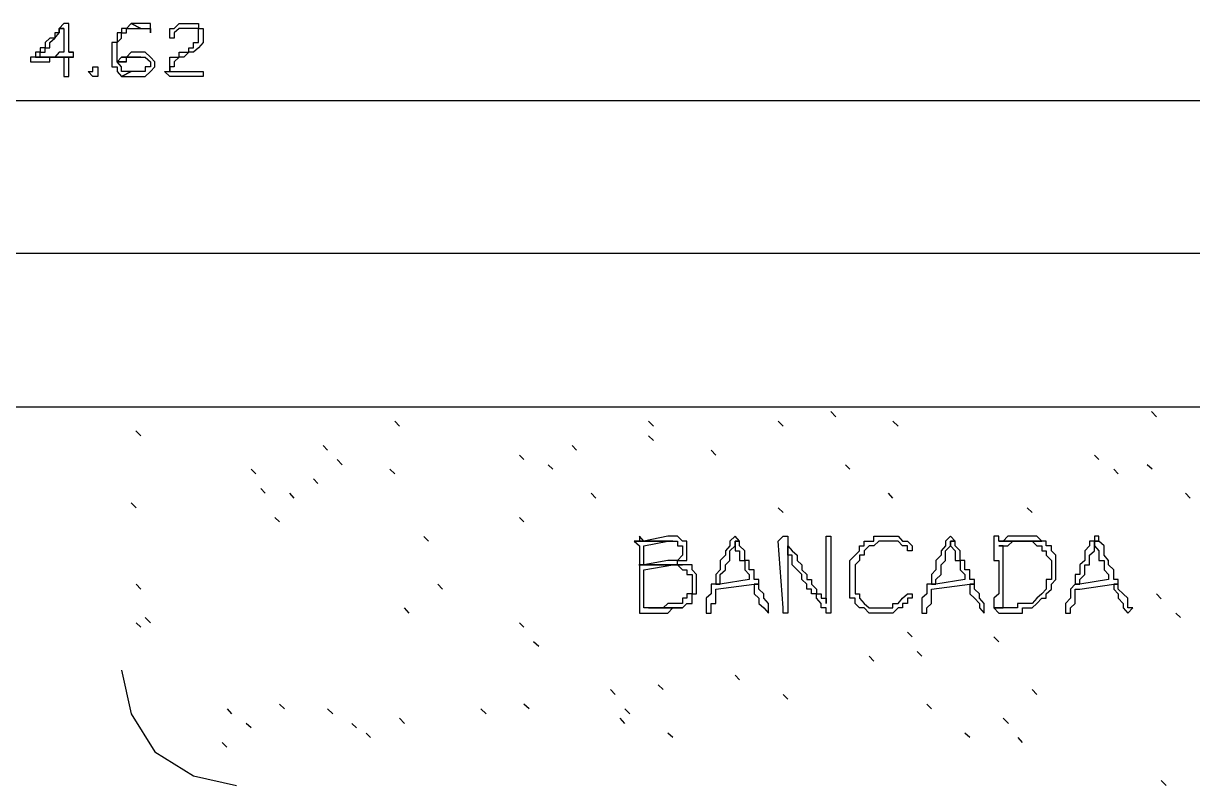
# Model space of a CAD drawing. Header units: millimetres. Extents: x -518.8 to -461.2, y 3.5 to 44.2.
# Drawn here: x -488.924 to -487.37, y 29.054 to 30.067 of the extents above; entities that cross this region are included whole.
import ezdxf

# ---------------------------------------------------------------- set-up
doc = ezdxf.new("R2010")
doc.units = ezdxf.units.MM
doc.header["$MEASUREMENT"] = 0
for name, color, linetype in [('10', 10, 'Continuous'), ('151', 151, 'Continuous'), ('16', 16, 'Continuous'), ('MYSOLIDS', 7, 'Continuous')]:
    doc.layers.add(name, color=color, linetype=linetype)

msp = doc.modelspace()

# ---------------------------------------------------------------- linework, layer by layer
at = {"layer": '10'}
for points in [[(-486.476, 29.7609), (-491.1105, 29.7609)], [(-486.476, 29.5571), (-491.1105, 29.5571)]]:
    msp.add_lwpolyline(points, dxfattribs=at)
at = {"layer": '151'}
for points in [[(-487.8444, 29.5443), (-487.8511, 29.5511)], [(-487.4181, 29.5443), (-487.4248, 29.5511)], [(-488.4241, 29.5315), (-488.4301, 29.5383)], [(-488.0865, 29.5315), (-488.0933, 29.5383)], [(-487.9143, 29.5315), (-487.9211, 29.5383)], [(-487.7617, 29.5315), (-487.7684, 29.5383)], [(-488.7677, 29.5188), (-488.7745, 29.5255)], [(-488.0865, 29.5127), (-488.0933, 29.5188)], [(-488.5196, 29.5), (-488.5256, 29.506)], [(-488.1887, 29.5), (-488.1948, 29.506)], [(-488.0038, 29.4932), (-488.0098, 29.5)], [(-488.5, 29.4804), (-488.5068, 29.4872)], [(-488.2587, 29.4872), (-488.2647, 29.4932)], [(-487.4948, 29.4872), (-487.5008, 29.4932)], [(-488.6151, 29.4684), (-488.6211, 29.4744)], [(-488.4301, 29.4684), (-488.4369, 29.4744)], [(-488.2203, 29.4744), (-488.2263, 29.4804)], [(-487.8256, 29.4744), (-487.8316, 29.4804)], [(-487.4692, 29.4684), (-487.4752, 29.4744)], [(-487.4241, 29.4744), (-487.4308, 29.4804)], [(-488.5324, 29.4556), (-488.5384, 29.4616)], [(-488.6023, 29.4428), (-488.6083, 29.4488)], [(-488.5639, 29.436), (-488.5699, 29.4428)], [(-488.1632, 29.436), (-488.1692, 29.4428)], [(-487.7684, 29.436), (-487.7745, 29.4428)], [(-487.3737, 29.436), (-487.3797, 29.4428)], [(-488.7737, 29.4233), (-488.7805, 29.43)], [(-487.9143, 29.4172), (-487.9211, 29.4233)], [(-487.5835, 29.4172), (-487.5902, 29.4233)], [(-488.5835, 29.4045), (-488.5895, 29.4105)], [(-488.2587, 29.4045), (-488.2647, 29.4105)], [(-488.3857, 29.3789), (-488.3918, 29.3849)], [(-488.7677, 29.315), (-488.7737, 29.3218)], [(-488.3669, 29.315), (-488.373, 29.3218)], [(-487.4121, 29.3022), (-487.4181, 29.309)], [(-488.4113, 29.2834), (-488.4173, 29.2902)], [(-487.3865, 29.2774), (-487.3925, 29.2834)], [(-488.7677, 29.2646), (-488.7737, 29.2706)], [(-488.7549, 29.2706), (-488.7617, 29.2774)], [(-488.2587, 29.2646), (-488.2647, 29.2706)], [(-487.7429, 29.2518), (-487.7489, 29.2578)], [(-487.6278, 29.2451), (-487.6346, 29.2518)], [(-488.2391, 29.2391), (-488.2459, 29.2451)], [(-487.794, 29.2195), (-487.8, 29.2263)], [(-487.7301, 29.2263), (-487.7361, 29.2323)], [(-488.7933, 29.2075), (-488.7805, 29.1496), (-488.7489, 29.0992), (-488.6978, 29.0669), (-488.6406, 29.0541)], [(-487.9722, 29.1947), (-487.9782, 29.2007)], [(-488.1376, 29.1751), (-488.1436, 29.1819)], [(-488.0737, 29.1819), (-488.0805, 29.1879)], [(-487.9083, 29.1691), (-487.9143, 29.1751)], [(-487.5775, 29.1751), (-487.5835, 29.1819)], [(-488.5767, 29.1563), (-488.5835, 29.1624)], [(-488.2519, 29.1563), (-488.2587, 29.1624)], [(-487.7173, 29.1563), (-487.7233, 29.1624)], [(-488.6466, 29.1496), (-488.6527, 29.1563)], [(-488.5128, 29.1496), (-488.5196, 29.1563)], [(-488.4173, 29.1368), (-488.4241, 29.1436)], [(-488.309, 29.1496), (-488.3158, 29.1563)], [(-488.1248, 29.1368), (-488.1308, 29.1436)], [(-488.1181, 29.1496), (-488.1248, 29.1563)], [(-487.6151, 29.1368), (-487.6218, 29.1436)], [(-488.6211, 29.1308), (-488.6278, 29.1368)], [(-488.4812, 29.1308), (-488.4872, 29.1368)], [(-488.6534, 29.1052), (-488.6594, 29.1112)], [(-488.4624, 29.118), (-488.4684, 29.124)], [(-488.0609, 29.118), (-488.0677, 29.124)], [(-487.6662, 29.118), (-487.673, 29.124)], [(-487.5963, 29.1112), (-487.6023, 29.118)], [(-487.4053, 29.0541), (-487.4121, 29.0609)]]:
    msp.add_lwpolyline(points, dxfattribs=at)
at = {"layer": '16'}
msp.add_lwpolyline([(-491.1617, 29.9646), (-486.4248, 29.9646)], dxfattribs=at)
at = {"layer": 'MYSOLIDS'}
for points in [[(-488.876, 30.0601), (-488.876, 30.0601), (-488.876, 30.0541), (-488.882, 30.0541), (-488.882, 30.0541), (-488.882, 30.0473), (-488.8887, 30.0473), (-488.8887, 30.0473), (-488.8948, 30.0413), (-488.8948, 30.0413), (-488.8948, 30.0345), (-488.9015, 30.0345), (-488.9015, 30.0345), (-488.9015, 30.0285), (-488.9075, 30.0285), (-488.9075, 30.0285), (-488.9075, 30.0218), (-488.9075, 30.0218), (-488.9143, 30.0218), (-488.9143, 30.0157), (-488.9143, 30.0157), (-488.9075, 30.0157), (-488.9075, 30.0157), (-488.9075, 30.0157), (-488.9015, 30.0157), (-488.9015, 30.0157), (-488.8948, 30.0157), (-488.8948, 30.0157), (-488.8887, 30.0157), (-488.8887, 30.0218), (-488.882, 30.0218), (-488.882, 30.0218), (-488.876, 30.0218), (-488.876, 30.0218), (-488.8699, 30.0218), (-488.8632, 30.0218), (-488.8632, 30.0218), (-488.8632, 30.0218), (-488.8632, 30.0218), (-488.8572, 30.0218), (-488.9075, 30.0218), (-488.9015, 30.0218), (-488.9015, 30.0285), (-488.9015, 30.0285), (-488.8948, 30.0285), (-488.8948, 30.0345), (-488.8948, 30.0345), (-488.8887, 30.0345), (-488.8887, 30.0413), (-488.8887, 30.0413), (-488.882, 30.0473), (-488.882, 30.0473), (-488.882, 30.0473), (-488.876, 30.0541), (-488.876, 30.0541), (-488.876, 30.0601), (-488.8699, 30.0601), (-488.876, 30.0601), (-488.876, 30.0601)], [(-488.8699, 30.0669), (-488.8699, 30.0669), (-488.8699, 30.0669), (-488.8699, 30.0669), (-488.876, 30.0601), (-488.8699, 30.0601), (-488.8699, 30.0541), (-488.8699, 30.0541), (-488.8699, 30.0473), (-488.8699, 30.0473), (-488.8699, 30.0473), (-488.8699, 30.0413), (-488.8699, 30.0413), (-488.8699, 30.0345), (-488.8699, 30.0345), (-488.8699, 30.0285), (-488.8699, 30.0285), (-488.8699, 30.0285), (-488.876, 30.0285), (-488.882, 30.0218), (-488.882, 30.0218), (-488.8887, 30.0218), (-488.8887, 30.0218), (-488.8887, 30.0218), (-488.8948, 30.0218), (-488.8948, 30.0218), (-488.9015, 30.0218), (-488.9015, 30.0218), (-488.9075, 30.0218), (-488.8572, 30.0218), (-488.8572, 30.0218), (-488.8572, 30.0218), (-488.8572, 30.0285), (-488.8632, 30.0285), (-488.8632, 30.0285), (-488.8632, 30.0345), (-488.8632, 30.0345), (-488.8632, 30.0413), (-488.8632, 30.0413), (-488.8632, 30.0473), (-488.8632, 30.0473), (-488.8632, 30.0541), (-488.8632, 30.0541), (-488.8632, 30.0601), (-488.8632, 30.0601), (-488.8632, 30.0669), (-488.8632, 30.0669), (-488.8699, 30.0669), (-488.8699, 30.0669)], [(-488.7805, 30.0669), (-488.7865, 30.0601), (-488.7865, 30.0601), (-488.7933, 30.0601), (-488.7933, 30.0541), (-488.7933, 30.0541), (-488.7993, 30.0541), (-488.7993, 30.0473), (-488.7993, 30.0473), (-488.7993, 30.0473), (-488.7993, 30.0413), (-488.806, 30.0413), (-488.806, 30.0413), (-488.806, 30.0345), (-488.806, 30.0345), (-488.806, 30.0285), (-488.806, 30.0285), (-488.806, 30.0218), (-488.806, 30.0218), (-488.806, 30.0157), (-488.806, 30.0157), (-488.806, 30.009), (-488.7993, 30.009), (-488.7993, 30.003), (-488.7993, 30.003), (-488.7993, 30.003), (-488.7933, 29.9962), (-488.7805, 30.003), (-488.7805, 30.003), (-488.7865, 30.003), (-488.7865, 30.003), (-488.7933, 30.003), (-488.7933, 30.003), (-488.7933, 30.009), (-488.7933, 30.009), (-488.7993, 30.0157), (-488.7933, 30.0157), (-488.7933, 30.0157), (-488.7865, 30.0157), (-488.7993, 30.0157), (-488.7993, 30.0218), (-488.7993, 30.0218), (-488.7993, 30.0218), (-488.7993, 30.0285), (-488.7993, 30.0285), (-488.7993, 30.0285), (-488.7993, 30.0345), (-488.7993, 30.0345), (-488.7993, 30.0413), (-488.7993, 30.0413), (-488.7933, 30.0473), (-488.7933, 30.0473), (-488.7933, 30.0541), (-488.7865, 30.0541), (-488.7865, 30.0541), (-488.7865, 30.0601), (-488.7805, 30.0601), (-488.7805, 30.0601), (-488.7805, 30.0601), (-488.7745, 30.0601), (-488.7745, 30.0601), (-488.7677, 30.0601), (-488.7805, 30.0669), (-488.7805, 30.0669)], [(-488.7677, 30.0669), (-488.7677, 30.0669), (-488.7745, 30.0669), (-488.7745, 30.0669), (-488.7745, 30.0669), (-488.7805, 30.0669), (-488.7805, 30.0669), (-488.7677, 30.0601), (-488.7677, 30.0601), (-488.7617, 30.0601), (-488.7617, 30.0601), (-488.7549, 30.0601), (-488.7549, 30.0601), (-488.7549, 30.0601), (-488.7549, 30.0541), (-488.7549, 30.0601), (-488.7549, 30.0601), (-488.7549, 30.0601), (-488.7549, 30.0601), (-488.7549, 30.0669), (-488.7617, 30.0669), (-488.7617, 30.0669), (-488.7677, 30.0669), (-488.7677, 30.0669), (-488.7677, 30.0669)], [(-488.7293, 30.003), (-488.685, 30.003), (-488.685, 30.003), (-488.685, 30.003), (-488.685, 30.003), (-488.685, 30.003), (-488.685, 29.9962), (-488.685, 29.9962), (-488.685, 29.9962), (-488.685, 29.9962), (-488.7293, 29.9962), (-488.7293, 29.9962), (-488.7293, 29.9962), (-488.7293, 29.9962), (-488.7293, 29.9962), (-488.7293, 29.9962), (-488.7293, 29.9962), (-488.7361, 30.003), (-488.7361, 30.003), (-488.7293, 30.003), (-488.7293, 30.009), (-488.7293, 30.009), (-488.7293, 30.0157), (-488.7293, 30.0157), (-488.7293, 30.0157), (-488.7293, 30.0218), (-488.7233, 30.0218), (-488.7233, 30.0218), (-488.7233, 30.0218), (-488.7166, 30.0218), (-488.7166, 30.0285), (-488.7105, 30.0285), (-488.7105, 30.0285), (-488.7038, 30.0285), (-488.7038, 30.0345), (-488.6978, 30.0345), (-488.6978, 30.0345), (-488.6978, 30.0345), (-488.6978, 30.0413), (-488.691, 30.0413), (-488.691, 30.0413), (-488.691, 30.0473), (-488.691, 30.0473), (-488.691, 30.0473), (-488.691, 30.0541), (-488.691, 30.0541), (-488.691, 30.0601), (-488.691, 30.0601), (-488.6978, 30.0601), (-488.6978, 30.0601), (-488.7038, 30.0601), (-488.7038, 30.0601), (-488.7105, 30.0601), (-488.7105, 30.0601), (-488.7166, 30.0601), (-488.7166, 30.0601), (-488.7166, 30.0601), (-488.7233, 30.0541), (-488.7233, 30.0541), (-488.7233, 30.0541), (-488.7233, 30.0541), (-488.7233, 30.0473), (-488.7293, 30.0473), (-488.7293, 30.0473), (-488.7293, 30.0473), (-488.7293, 30.0473), (-488.7293, 30.0473), (-488.7293, 30.0473), (-488.7293, 30.0541), (-488.7293, 30.0541), (-488.7293, 30.0601), (-488.7233, 30.0601), (-488.7233, 30.0601), (-488.7233, 30.0601), (-488.7166, 30.0669), (-488.7166, 30.0669), (-488.7166, 30.0669), (-488.7105, 30.0669), (-488.7105, 30.0669), (-488.7038, 30.0669), (-488.7038, 30.0669), (-488.7038, 30.0669), (-488.6978, 30.0669), (-488.6978, 30.0669), (-488.691, 30.0669), (-488.691, 30.0601), (-488.691, 30.0601), (-488.685, 30.0601), (-488.685, 30.0601), (-488.685, 30.0541), (-488.685, 30.0541), (-488.685, 30.0473), (-488.685, 30.0473), (-488.685, 30.0413), (-488.685, 30.0413), (-488.685, 30.0413), (-488.691, 30.0345), (-488.691, 30.0345), (-488.691, 30.0345), (-488.691, 30.0345), (-488.6978, 30.0285), (-488.6978, 30.0285), (-488.7038, 30.0285), (-488.7038, 30.0285), (-488.7105, 30.0218), (-488.7105, 30.0218), (-488.7166, 30.0218), (-488.7166, 30.0218), (-488.7233, 30.0157), (-488.7233, 30.0157), (-488.7233, 30.0157), (-488.7233, 30.009), (-488.7293, 30.009), (-488.7293, 30.003), (-488.7293, 30.003), (-488.7293, 30.003), (-488.7293, 30.003), (-488.7293, 30.003)], [(-488.8572, 30.0285), (-488.8572, 30.0285), (-488.8632, 30.0285), (-488.8632, 30.0285), (-488.8632, 30.0285), (-488.8572, 30.0285), (-488.8572, 30.0285), (-488.8572, 30.0285), (-488.8572, 30.0285)], [(-488.7677, 30.0285), (-488.7745, 30.0285), (-488.7745, 30.0285), (-488.7805, 30.0285), (-488.7805, 30.0285), (-488.7865, 30.0218), (-488.7865, 30.0218), (-488.7865, 30.0218), (-488.7933, 30.0218), (-488.7677, 30.0218), (-488.7677, 30.0218), (-488.7617, 30.0218), (-488.7617, 30.0218), (-488.7617, 30.0218), (-488.7549, 30.0157), (-488.7549, 30.0157), (-488.7549, 30.0157), (-488.7549, 30.009), (-488.7549, 30.009), (-488.7617, 30.009), (-488.7617, 30.003), (-488.7617, 30.003), (-488.7677, 30.003), (-488.7677, 30.003), (-488.7745, 30.003), (-488.7745, 30.003), (-488.7805, 30.003), (-488.7933, 29.9962), (-488.7933, 29.9962), (-488.7865, 29.9962), (-488.7865, 29.9962), (-488.7805, 29.9962), (-488.7805, 29.9962), (-488.7745, 29.9962), (-488.7745, 29.9962), (-488.7677, 29.9962), (-488.7677, 29.9962), (-488.7617, 29.9962), (-488.7617, 29.9962), (-488.7549, 30.003), (-488.7549, 30.003), (-488.7549, 30.003), (-488.7549, 30.003), (-488.7489, 30.009), (-488.7489, 30.009), (-488.7489, 30.0157), (-488.7489, 30.0157), (-488.7489, 30.0157), (-488.7549, 30.0218), (-488.7549, 30.0218), (-488.7549, 30.0218), (-488.7617, 30.0285), (-488.7617, 30.0285), (-488.7677, 30.0285), (-488.7677, 30.0285), (-488.7677, 30.0285)], [(-488.8632, 30.0218), (-488.8699, 30.0218), (-488.8699, 30.0157), (-488.8699, 30.0157), (-488.8699, 30.0157), (-488.8699, 30.003), (-488.8699, 30.003), (-488.8699, 29.9962), (-488.8699, 29.9962), (-488.8699, 29.9962), (-488.8699, 29.9962), (-488.8699, 29.9962), (-488.8632, 29.9962), (-488.8632, 30.003), (-488.8632, 30.003), (-488.8632, 30.003), (-488.8632, 30.009), (-488.8632, 30.009), (-488.8632, 30.0157), (-488.8632, 30.0157), (-488.8632, 30.0218), (-488.8632, 30.0218)], [(-488.7933, 30.0218), (-488.7933, 30.0218), (-488.7933, 30.0218), (-488.7993, 30.0157), (-488.7865, 30.0157), (-488.7865, 30.0218), (-488.7805, 30.0218), (-488.7805, 30.0218), (-488.7805, 30.0218), (-488.7745, 30.0218), (-488.7745, 30.0218), (-488.7677, 30.0218), (-488.7933, 30.0218), (-488.7933, 30.0218)], [(-488.8316, 29.9962), (-488.8316, 29.9962), (-488.8316, 29.9962), (-488.8376, 30.003), (-488.8376, 30.003), (-488.8316, 30.003), (-488.8316, 30.003), (-488.8316, 30.009), (-488.8316, 30.009), (-488.8248, 30.009), (-488.8248, 30.009), (-488.8248, 30.003), (-488.8248, 30.003), (-488.8248, 30.003), (-488.8248, 29.9962), (-488.8316, 29.9962), (-488.8316, 29.9962), (-488.8316, 29.9962), (-488.8316, 29.9962), (-488.8316, 29.9962)], [(-488.0609, 29.3857), (-488.0677, 29.3857), (-488.0677, 29.3857), (-488.0993, 29.3789), (-488.1053, 29.3789), (-488.1121, 29.3789), (-488.1121, 29.3789), (-488.0609, 29.3789), (-488.0609, 29.3789), (-488.0549, 29.3789), (-488.0549, 29.3729), (-488.0549, 29.3729), (-488.0481, 29.3729), (-488.0481, 29.3661), (-488.0481, 29.3661), (-488.0481, 29.3601), (-488.0549, 29.3533), (-488.0549, 29.3533), (-488.0609, 29.3533), (-488.0609, 29.3533), (-488.0677, 29.3533), (-488.0993, 29.3473), (-488.0481, 29.3473), (-488.0549, 29.3473), (-488.0549, 29.3533), (-488.0481, 29.3533), (-488.0421, 29.3533), (-488.0421, 29.3601), (-488.0421, 29.3601), (-488.0421, 29.3661), (-488.0421, 29.3661), (-488.0421, 29.3729), (-488.0421, 29.3789), (-488.0481, 29.3789), (-488.0481, 29.3789), (-488.0549, 29.3857), (-488.0609, 29.3857), (-488.0609, 29.3857), (-488.0609, 29.3857)], [(-488.1121, 29.3789), (-488.1121, 29.3789), (-488.1053, 29.3729), (-488.1053, 29.3729), (-488.1053, 29.3661), (-488.1053, 29.3661), (-488.1053, 29.3601), (-488.1053, 29.3533), (-488.1053, 29.3473), (-488.1053, 29.3473), (-488.0609, 29.3473), (-488.0609, 29.3473), (-488.0549, 29.3473), (-488.0481, 29.3406), (-488.0481, 29.3406), (-488.0421, 29.3406), (-488.0421, 29.3345), (-488.0354, 29.3345), (-488.0354, 29.3278), (-488.0354, 29.3218), (-488.0354, 29.3218), (-488.0354, 29.315), (-488.0354, 29.309), (-488.0421, 29.309), (-488.0421, 29.303), (-488.0481, 29.303), (-488.0481, 29.2962), (-488.0481, 29.2962), (-488.0549, 29.2962), (-488.0609, 29.2962), (-488.0609, 29.2962), (-488.0677, 29.2962), (-488.0737, 29.2902), (-488.0737, 29.2902), (-488.0805, 29.2902), (-488.0865, 29.2902), (-488.0933, 29.2902), (-488.0481, 29.2902), (-488.0481, 29.2902), (-488.0421, 29.2962), (-488.0421, 29.2962), (-488.0354, 29.2962), (-488.0354, 29.303), (-488.0354, 29.309), (-488.0293, 29.309), (-488.0293, 29.315), (-488.0293, 29.315), (-488.0293, 29.3218), (-488.0293, 29.3278), (-488.0293, 29.3345), (-488.0293, 29.3345), (-488.0354, 29.3406), (-488.0354, 29.3406), (-488.0354, 29.3473), (-488.0421, 29.3473), (-488.0421, 29.3473), (-488.0481, 29.3473), (-488.0993, 29.3473), (-488.0993, 29.3533), (-488.0993, 29.3601), (-488.0993, 29.3601), (-488.0993, 29.3661), (-488.0993, 29.3729), (-488.0993, 29.3729), (-488.0677, 29.3789), (-488.0677, 29.3789), (-488.0609, 29.3789), (-488.1121, 29.3789), (-488.1121, 29.3789)], [(-488.1053, 29.3857), (-488.1053, 29.3857), (-488.1053, 29.3789), (-488.0993, 29.3789), (-488.1053, 29.3857), (-488.1053, 29.3857), (-488.1053, 29.3857)], [(-487.9722, 29.3789), (-487.9782, 29.3789), (-487.9782, 29.3729), (-487.9782, 29.3661), (-487.9722, 29.3661), (-487.9722, 29.3601), (-487.9722, 29.3533), (-487.9654, 29.3533), (-487.9654, 29.3473), (-487.9654, 29.3473), (-487.9654, 29.3406), (-487.9594, 29.3345), (-487.9594, 29.3278), (-487.9594, 29.3278), (-487.9978, 29.3218), (-488.0038, 29.3218), (-488.0098, 29.3218), (-488.0098, 29.315), (-488.0098, 29.309), (-488.0098, 29.309), (-488.0098, 29.309), (-488.0166, 29.303), (-488.0166, 29.2962), (-488.0166, 29.2902), (-488.0166, 29.2902), (-488.0166, 29.2834), (-488.0166, 29.2834), (-488.0098, 29.2834), (-488.0098, 29.2902), (-488.0098, 29.2902), (-488.0098, 29.2962), (-488.0038, 29.2962), (-488.0038, 29.303), (-488.0038, 29.309), (-488.0038, 29.315), (-488.0038, 29.315), (-487.9527, 29.3218), (-487.9466, 29.3218), (-487.9466, 29.3278), (-487.9527, 29.3278), (-487.9527, 29.3345), (-487.9527, 29.3406), (-487.9594, 29.3406), (-487.9594, 29.3473), (-487.9594, 29.3473), (-487.9594, 29.3533), (-487.9654, 29.3533), (-487.9654, 29.3601), (-487.9654, 29.3601), (-487.9654, 29.3661), (-487.9654, 29.3661), (-487.9722, 29.3729), (-487.9722, 29.3789), (-487.9722, 29.3789)], [(-487.9782, 29.3857), (-487.9782, 29.3857), (-487.9782, 29.3857), (-487.9782, 29.3857), (-487.985, 29.3789), (-487.985, 29.3789), (-487.985, 29.3729), (-487.991, 29.3661), (-487.991, 29.3601), (-487.9978, 29.3533), (-487.9978, 29.3473), (-487.9978, 29.3406), (-487.9978, 29.3406), (-488.0038, 29.3345), (-488.0038, 29.3345), (-488.0038, 29.3278), (-488.0038, 29.3218), (-487.9978, 29.3218), (-487.9978, 29.3278), (-487.9978, 29.3278), (-487.9978, 29.3345), (-487.991, 29.3406), (-487.991, 29.3473), (-487.991, 29.3473), (-487.991, 29.3473), (-487.985, 29.3533), (-487.985, 29.3533), (-487.985, 29.3601), (-487.985, 29.3661), (-487.9782, 29.3729), (-487.9782, 29.3789), (-487.9722, 29.3789), (-487.9722, 29.3789), (-487.9782, 29.3857), (-487.9782, 29.3857), (-487.9782, 29.3857)], [(-487.9083, 29.3729), (-487.9083, 29.2902), (-487.9083, 29.2834), (-487.9083, 29.2834), (-487.9143, 29.2834), (-487.9143, 29.2834), (-487.9143, 29.2834), (-487.9143, 29.2834), (-487.9143, 29.2902), (-487.9143, 29.2902), (-487.9211, 29.3789), (-487.9143, 29.3857), (-487.9143, 29.3857), (-487.9143, 29.3857), (-487.9143, 29.3857), (-487.9083, 29.3857), (-487.9083, 29.3789), (-487.9083, 29.3789), (-487.9083, 29.3789), (-487.9083, 29.3729), (-487.9023, 29.3661), (-487.9023, 29.3661), (-487.8955, 29.3601), (-487.8955, 29.3533), (-487.8955, 29.3533), (-487.8895, 29.3473), (-487.8895, 29.3473), (-487.8895, 29.3406), (-487.8827, 29.3345), (-487.8827, 29.3345), (-487.8827, 29.3278), (-487.8767, 29.3278), (-487.8767, 29.3218), (-487.8699, 29.315), (-487.8699, 29.315), (-487.8699, 29.309), (-487.8639, 29.309), (-487.8639, 29.303), (-487.8572, 29.303), (-487.8572, 29.2962), (-487.8572, 29.303), (-487.8572, 29.309), (-487.8572, 29.309), (-487.8572, 29.309), (-487.8572, 29.315), (-487.8572, 29.3218), (-487.8572, 29.3218), (-487.8572, 29.3278), (-487.8572, 29.3345), (-487.8572, 29.3406), (-487.8572, 29.3406), (-487.8572, 29.3473), (-487.8572, 29.3533), (-487.8572, 29.3601), (-487.8572, 29.3601), (-487.8572, 29.3661), (-487.8572, 29.3729), (-487.8572, 29.3729), (-487.8572, 29.3789), (-487.8572, 29.3789), (-487.8572, 29.3857), (-487.8572, 29.3857), (-487.8511, 29.3857), (-487.8511, 29.3857), (-487.8511, 29.3857), (-487.8511, 29.3857), (-487.8511, 29.3789), (-487.8511, 29.3789), (-487.8511, 29.3729), (-487.8511, 29.3729), (-487.8511, 29.3729), (-487.8511, 29.3661), (-487.8511, 29.3601), (-487.8511, 29.3601), (-487.8511, 29.3533), (-487.8511, 29.3473), (-487.8511, 29.3406), (-487.8511, 29.3406), (-487.8511, 29.3345), (-487.8511, 29.3278), (-487.8511, 29.3278), (-487.8511, 29.3218), (-487.8511, 29.3218), (-487.8511, 29.315), (-487.8511, 29.309), (-487.8511, 29.303), (-487.8511, 29.303), (-487.8511, 29.2962), (-487.8511, 29.2962), (-487.8511, 29.2902), (-487.8511, 29.2902), (-487.8511, 29.2834), (-487.8511, 29.2834), (-487.8511, 29.2834), (-487.8511, 29.2834), (-487.8572, 29.2834), (-487.8572, 29.2834), (-487.8572, 29.2902), (-487.8639, 29.2902), (-487.8639, 29.2962), (-487.8699, 29.303), (-487.8699, 29.309), (-487.8767, 29.309), (-487.8767, 29.315), (-487.8827, 29.315), (-487.8827, 29.3218), (-487.8827, 29.3218), (-487.8895, 29.3278), (-487.8895, 29.3345), (-487.8895, 29.3345), (-487.8955, 29.3406), (-487.8955, 29.3406), (-487.9023, 29.3473), (-487.9023, 29.3533), (-487.9023, 29.3601), (-487.9083, 29.3601), (-487.9083, 29.3661), (-487.9083, 29.3729), (-487.9083, 29.3729), (-487.9083, 29.3729), (-487.9083, 29.3729)], [(-487.7745, 29.3789), (-487.7812, 29.3789), (-487.7872, 29.3789), (-487.7872, 29.3789), (-487.794, 29.3729), (-487.8, 29.3729), (-487.8, 29.3729), (-487.8068, 29.3661), (-487.8068, 29.3661), (-487.8068, 29.3601), (-487.8128, 29.3601), (-487.8128, 29.3533), (-487.8128, 29.3533), (-487.8188, 29.3473), (-487.8188, 29.3473), (-487.8188, 29.3406), (-487.8188, 29.3345), (-487.8188, 29.3345), (-487.8188, 29.3278), (-487.8188, 29.3218), (-487.8188, 29.3218), (-487.8188, 29.315), (-487.8188, 29.309), (-487.8128, 29.309), (-487.8128, 29.303), (-487.8128, 29.303), (-487.8068, 29.2962), (-487.8068, 29.2962), (-487.8, 29.2902), (-487.794, 29.2902), (-487.794, 29.2902), (-487.7872, 29.2902), (-487.7872, 29.2902), (-487.7812, 29.2902), (-487.7745, 29.2902), (-487.7684, 29.2902), (-487.7684, 29.2902), (-487.7684, 29.2962), (-487.7617, 29.2962), (-487.7557, 29.303), (-487.7557, 29.303), (-487.7557, 29.303), (-487.7489, 29.309), (-487.7489, 29.309), (-487.7429, 29.309), (-487.7429, 29.309), (-487.7429, 29.309), (-487.7429, 29.309), (-487.7429, 29.309), (-487.7429, 29.303), (-487.7429, 29.303), (-487.7489, 29.303), (-487.7489, 29.2962), (-487.7557, 29.2962), (-487.7557, 29.2902), (-487.7617, 29.2902), (-487.7684, 29.2834), (-487.7684, 29.2834), (-487.7684, 29.2834), (-487.7745, 29.2834), (-487.7812, 29.2834), (-487.7812, 29.2834), (-487.7872, 29.2834), (-487.7872, 29.2834), (-487.794, 29.2834), (-487.8, 29.2834), (-487.8, 29.2834), (-487.8068, 29.2902), (-487.8128, 29.2902), (-487.8128, 29.2902), (-487.8188, 29.2962), (-487.8188, 29.2962), (-487.8188, 29.303), (-487.8256, 29.303), (-487.8256, 29.309), (-487.8256, 29.315), (-487.8256, 29.3218), (-487.8256, 29.3218), (-487.8256, 29.3278), (-487.8256, 29.3345), (-487.8256, 29.3345), (-487.8256, 29.3406), (-487.8256, 29.3473), (-487.8256, 29.3473), (-487.8256, 29.3533), (-487.8188, 29.3601), (-487.8188, 29.3601), (-487.8128, 29.3661), (-487.8128, 29.3661), (-487.8128, 29.3729), (-487.8068, 29.3729), (-487.8068, 29.3789), (-487.8, 29.3789), (-487.794, 29.3789), (-487.794, 29.3857), (-487.7872, 29.3857), (-487.7812, 29.3857), (-487.7812, 29.3857), (-487.7745, 29.3857), (-487.7745, 29.3857), (-487.7684, 29.3857), (-487.7617, 29.3857), (-487.7617, 29.3857), (-487.7557, 29.3789), (-487.7489, 29.3789), (-487.7489, 29.3789), (-487.7429, 29.3729), (-487.7429, 29.3729), (-487.7429, 29.3729), (-487.7429, 29.3661), (-487.7429, 29.3661), (-487.7489, 29.3661), (-487.7489, 29.3661), (-487.7489, 29.3661), (-487.7489, 29.3729), (-487.7557, 29.3729), (-487.7557, 29.3729), (-487.7557, 29.3729), (-487.7617, 29.3789), (-487.7617, 29.3789), (-487.7684, 29.3789), (-487.7745, 29.3789), (-487.7745, 29.3789), (-487.7745, 29.3789), (-487.7745, 29.3789), (-487.7745, 29.3789)], [(-487.6857, 29.3789), (-487.6918, 29.3789), (-487.6918, 29.3729), (-487.6857, 29.3661), (-487.6857, 29.3661), (-487.6857, 29.3601), (-487.6857, 29.3533), (-487.679, 29.3533), (-487.679, 29.3473), (-487.679, 29.3473), (-487.679, 29.3406), (-487.673, 29.3345), (-487.673, 29.3278), (-487.673, 29.3278), (-487.7113, 29.3218), (-487.7173, 29.3218), (-487.7233, 29.3218), (-487.7233, 29.315), (-487.7233, 29.309), (-487.7233, 29.309), (-487.7233, 29.309), (-487.7301, 29.303), (-487.7301, 29.2962), (-487.7301, 29.2902), (-487.7301, 29.2902), (-487.7301, 29.2834), (-487.7301, 29.2834), (-487.7233, 29.2834), (-487.7233, 29.2902), (-487.7233, 29.2902), (-487.7173, 29.2962), (-487.7173, 29.2962), (-487.7173, 29.303), (-487.7173, 29.309), (-487.7173, 29.315), (-487.7173, 29.315), (-487.6662, 29.3218), (-487.6602, 29.3218), (-487.6602, 29.3278), (-487.6662, 29.3278), (-487.6662, 29.3345), (-487.6662, 29.3406), (-487.673, 29.3406), (-487.673, 29.3473), (-487.673, 29.3473), (-487.673, 29.3533), (-487.679, 29.3533), (-487.679, 29.3601), (-487.679, 29.3601), (-487.679, 29.3661), (-487.679, 29.3661), (-487.6857, 29.3729), (-487.6857, 29.3789), (-487.6857, 29.3789)], [(-487.6918, 29.3857), (-487.6918, 29.3857), (-487.6918, 29.3857), (-487.6918, 29.3857), (-487.6985, 29.3789), (-487.6985, 29.3789), (-487.6985, 29.3729), (-487.7045, 29.3661), (-487.7045, 29.3601), (-487.7113, 29.3533), (-487.7113, 29.3473), (-487.7113, 29.3406), (-487.7113, 29.3406), (-487.7173, 29.3345), (-487.7173, 29.3345), (-487.7173, 29.3278), (-487.7173, 29.3218), (-487.7113, 29.3218), (-487.7113, 29.3278), (-487.7113, 29.3278), (-487.7045, 29.3345), (-487.7045, 29.3406), (-487.7045, 29.3473), (-487.7045, 29.3473), (-487.7045, 29.3473), (-487.6985, 29.3533), (-487.6985, 29.3533), (-487.6985, 29.3601), (-487.6985, 29.3661), (-487.6918, 29.3729), (-487.6918, 29.3789), (-487.6857, 29.3789), (-487.6857, 29.3789), (-487.6918, 29.3857), (-487.6918, 29.3857), (-487.6918, 29.3857)], [(-487.6278, 29.3857), (-487.6346, 29.3857), (-487.6346, 29.3789), (-487.6346, 29.3729), (-487.6346, 29.3729), (-487.6346, 29.3661), (-487.6346, 29.3661), (-487.6346, 29.3601), (-487.6346, 29.3533), (-487.6278, 29.3533), (-487.6278, 29.3473), (-487.6278, 29.3406), (-487.6278, 29.3345), (-487.6278, 29.3345), (-487.6278, 29.3278), (-487.6278, 29.3218), (-487.6278, 29.315), (-487.6278, 29.315), (-487.6278, 29.309), (-487.6346, 29.303), (-487.6346, 29.2962), (-487.6346, 29.2902), (-487.6346, 29.2902), (-487.6218, 29.2902), (-487.6218, 29.2962), (-487.6218, 29.303), (-487.6218, 29.303), (-487.6218, 29.309), (-487.6218, 29.309), (-487.6218, 29.315), (-487.6218, 29.3218), (-487.6218, 29.3218), (-487.6218, 29.3278), (-487.6218, 29.3345), (-487.6218, 29.3406), (-487.6218, 29.3406), (-487.6218, 29.3473), (-487.6218, 29.3533), (-487.6218, 29.3533), (-487.6218, 29.3601), (-487.6218, 29.3661), (-487.6218, 29.3729), (-487.6278, 29.3729), (-487.6218, 29.3729), (-487.6218, 29.3729), (-487.6158, 29.3729), (-487.609, 29.3789), (-487.603, 29.3789), (-487.603, 29.3789), (-487.5963, 29.3789), (-487.5963, 29.3789), (-487.5707, 29.3789), (-487.5707, 29.3789), (-487.6278, 29.3789), (-487.6278, 29.3857), (-487.6278, 29.3857), (-487.6278, 29.3857)], [(-487.5707, 29.3789), (-487.5963, 29.3789), (-487.5963, 29.3789), (-487.5902, 29.3789), (-487.5835, 29.3789), (-487.5775, 29.3729), (-487.5775, 29.3729), (-487.5707, 29.3729), (-487.5707, 29.3661), (-487.5707, 29.3661), (-487.5647, 29.3661), (-487.5647, 29.3601), (-487.5647, 29.3601), (-487.5579, 29.3533), (-487.5579, 29.3473), (-487.5579, 29.3406), (-487.5579, 29.3406), (-487.5579, 29.3345), (-487.5579, 29.3278), (-487.5647, 29.3278), (-487.5647, 29.3218), (-487.5647, 29.315), (-487.5647, 29.315), (-487.5707, 29.309), (-487.5707, 29.309), (-487.5775, 29.303), (-487.5775, 29.303), (-487.5835, 29.2962), (-487.5835, 29.2962), (-487.5902, 29.2962), (-487.5963, 29.2962), (-487.603, 29.2962), (-487.603, 29.2962), (-487.603, 29.2902), (-487.609, 29.2902), (-487.6158, 29.2902), (-487.6218, 29.2902), (-487.6218, 29.2902), (-487.6346, 29.2902), (-487.6346, 29.2902), (-487.6278, 29.2834), (-487.6278, 29.2834), (-487.6278, 29.2834), (-487.6218, 29.2834), (-487.6158, 29.2834), (-487.609, 29.2834), (-487.609, 29.2834), (-487.603, 29.2834), (-487.5963, 29.2834), (-487.5963, 29.2902), (-487.5902, 29.2902), (-487.5835, 29.2902), (-487.5835, 29.2902), (-487.5775, 29.2962), (-487.5775, 29.2962), (-487.5775, 29.2962), (-487.5707, 29.303), (-487.5647, 29.303), (-487.5647, 29.309), (-487.5647, 29.309), (-487.5579, 29.315), (-487.5579, 29.315), (-487.5579, 29.3218), (-487.5519, 29.3278), (-487.5519, 29.3278), (-487.5519, 29.3345), (-487.5519, 29.3406), (-487.5519, 29.3406), (-487.5519, 29.3473), (-487.5519, 29.3473), (-487.5519, 29.3533), (-487.5519, 29.3601), (-487.5579, 29.3661), (-487.5579, 29.3661), (-487.5579, 29.3729), (-487.5647, 29.3729), (-487.5647, 29.3729), (-487.5647, 29.3789), (-487.5707, 29.3789), (-487.5707, 29.3789)], [(-487.5902, 29.3857), (-487.5963, 29.3857), (-487.603, 29.3857), (-487.609, 29.3857), (-487.609, 29.3857), (-487.609, 29.3857), (-487.6158, 29.3857), (-487.6218, 29.3789), (-487.6278, 29.3789), (-487.5707, 29.3789), (-487.5775, 29.3857), (-487.5835, 29.3857), (-487.5902, 29.3857), (-487.5902, 29.3857), (-487.5902, 29.3857)], [(-487.4948, 29.3789), (-487.5008, 29.3789), (-487.5008, 29.3729), (-487.4948, 29.3661), (-487.4948, 29.3661), (-487.4948, 29.3601), (-487.4948, 29.3533), (-487.488, 29.3533), (-487.488, 29.3473), (-487.488, 29.3473), (-487.488, 29.3406), (-487.482, 29.3345), (-487.482, 29.3278), (-487.482, 29.3278), (-487.5203, 29.3218), (-487.5263, 29.3218), (-487.5263, 29.3218), (-487.5324, 29.315), (-487.5324, 29.309), (-487.5324, 29.309), (-487.5324, 29.309), (-487.5324, 29.303), (-487.5391, 29.2962), (-487.5391, 29.2902), (-487.5391, 29.2902), (-487.5391, 29.2834), (-487.5324, 29.2834), (-487.5324, 29.2834), (-487.5324, 29.2902), (-487.5324, 29.2902), (-487.5263, 29.2962), (-487.5263, 29.2962), (-487.5263, 29.303), (-487.5263, 29.309), (-487.5263, 29.315), (-487.5203, 29.315), (-487.4752, 29.3218), (-487.4692, 29.3218), (-487.4692, 29.3278), (-487.4752, 29.3278), (-487.4752, 29.3345), (-487.4752, 29.3406), (-487.4752, 29.3406), (-487.482, 29.3473), (-487.482, 29.3473), (-487.482, 29.3533), (-487.482, 29.3533), (-487.488, 29.3601), (-487.488, 29.3601), (-487.488, 29.3661), (-487.488, 29.3661), (-487.488, 29.3729), (-487.4948, 29.3789), (-487.4948, 29.3789)], [(-487.5008, 29.3857), (-487.5008, 29.3857), (-487.5008, 29.3857), (-487.5008, 29.3857), (-487.5008, 29.3789), (-487.5075, 29.3789), (-487.5075, 29.3729), (-487.5136, 29.3661), (-487.5136, 29.3601), (-487.5136, 29.3533), (-487.5203, 29.3473), (-487.5203, 29.3406), (-487.5203, 29.3406), (-487.5203, 29.3345), (-487.5263, 29.3345), (-487.5263, 29.3278), (-487.5263, 29.3218), (-487.5203, 29.3218), (-487.5203, 29.3278), (-487.5203, 29.3278), (-487.5136, 29.3345), (-487.5136, 29.3406), (-487.5136, 29.3473), (-487.5136, 29.3473), (-487.5075, 29.3473), (-487.5075, 29.3533), (-487.5075, 29.3533), (-487.5075, 29.3601), (-487.5008, 29.3661), (-487.5008, 29.3729), (-487.5008, 29.3789), (-487.4948, 29.3789), (-487.4948, 29.3789), (-487.4948, 29.3857), (-487.5008, 29.3857), (-487.5008, 29.3857)], [(-488.1053, 29.3473), (-488.1053, 29.3406), (-488.1053, 29.3345), (-488.1053, 29.3345), (-488.1053, 29.3278), (-488.1053, 29.3218), (-488.1053, 29.3218), (-488.1053, 29.315), (-488.1053, 29.309), (-488.1053, 29.303), (-488.1053, 29.2962), (-488.1053, 29.2962), (-488.1053, 29.2902), (-488.1053, 29.2902), (-488.1053, 29.2834), (-488.1053, 29.2834), (-488.0993, 29.2834), (-488.0993, 29.2834), (-488.0993, 29.2834), (-488.0933, 29.2834), (-488.0933, 29.2834), (-488.0865, 29.2834), (-488.0805, 29.2834), (-488.0805, 29.2834), (-488.0737, 29.2834), (-488.0677, 29.2834), (-488.0609, 29.2902), (-488.0609, 29.2902), (-488.0549, 29.2902), (-488.0481, 29.2902), (-488.0933, 29.2902), (-488.0933, 29.2902), (-488.0993, 29.2902), (-488.0993, 29.2902), (-488.0993, 29.2962), (-488.0993, 29.2962), (-488.0993, 29.303), (-488.0993, 29.309), (-488.0993, 29.315), (-488.0993, 29.315), (-488.0993, 29.3218), (-488.0993, 29.3218), (-488.0993, 29.3278), (-488.0993, 29.3345), (-488.0993, 29.3345), (-488.0993, 29.3406), (-488.0993, 29.3406), (-488.0609, 29.3473), (-488.0609, 29.3473), (-488.0609, 29.3473), (-488.106, 29.3473), (-488.1053, 29.3473)], [(-487.9466, 29.3218), (-487.9527, 29.3218), (-487.9527, 29.315), (-487.9527, 29.315), (-487.9527, 29.309), (-487.9466, 29.303), (-487.9466, 29.303), (-487.9466, 29.2962), (-487.9399, 29.2902), (-487.9399, 29.2902), (-487.9339, 29.2834), (-487.9339, 29.2834), (-487.9339, 29.2834), (-487.9339, 29.2902), (-487.9339, 29.2902), (-487.9339, 29.2962), (-487.9399, 29.303), (-487.9399, 29.309), (-487.9399, 29.309), (-487.9466, 29.315), (-487.9466, 29.3218), (-487.9466, 29.3218)], [(-487.6602, 29.3218), (-487.6662, 29.3218), (-487.6662, 29.315), (-487.6662, 29.315), (-487.6662, 29.309), (-487.6602, 29.303), (-487.6602, 29.303), (-487.6534, 29.2962), (-487.6534, 29.2902), (-487.6534, 29.2902), (-487.6474, 29.2834), (-487.6474, 29.2834), (-487.6474, 29.2834), (-487.6474, 29.2902), (-487.6474, 29.2902), (-487.6474, 29.2962), (-487.6534, 29.303), (-487.6534, 29.309), (-487.6534, 29.309), (-487.6602, 29.315), (-487.6602, 29.3218), (-487.6602, 29.3218)], [(-487.4692, 29.3218), (-487.4752, 29.3218), (-487.4752, 29.315), (-487.4752, 29.315), (-487.4692, 29.309), (-487.4692, 29.303), (-487.4692, 29.303), (-487.4624, 29.2962), (-487.4624, 29.2902), (-487.4624, 29.2902), (-487.4564, 29.2834), (-487.4564, 29.2834), (-487.4564, 29.2834), (-487.4496, 29.2902), (-487.4564, 29.2902), (-487.4564, 29.2962), (-487.4564, 29.303), (-487.4624, 29.309), (-487.4624, 29.309), (-487.4692, 29.315), (-487.4692, 29.3218), (-487.4692, 29.3218)]]:
    msp.add_lwpolyline(points, dxfattribs=at)

doc.saveas('drawing.dxf')
